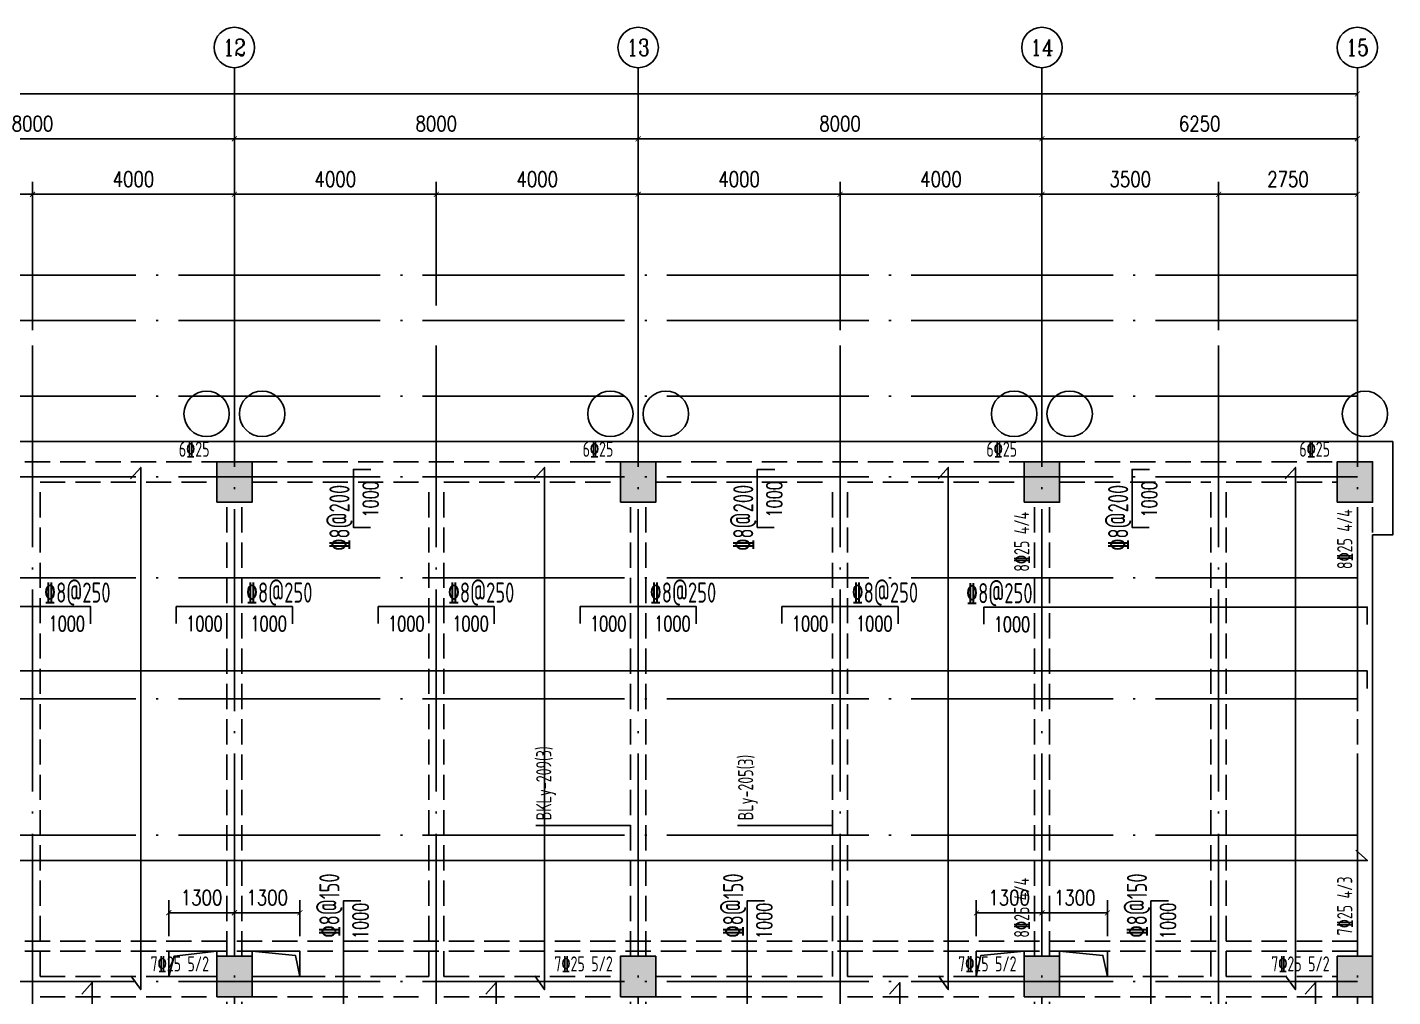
# Model space of a CAD drawing. Header units: millimetres. Extents: x 2998490 to 15040601, y 444546 to 7822218.
# Drawn here: x 14425503 to 14452556, y 7675226 to 7694438 of the extents above; entities that cross this region are included whole.
import ezdxf
from ezdxf.enums import TextEntityAlignment as Align

# ---------------------------------------------------------------- set-up
doc = ezdxf.new("R2010")
doc.units = ezdxf.units.MM
doc.header["$LTSCALE"] = 2000
doc.linetypes.add('DASH', pattern=[0.35, 0.25, -0.1])
doc.linetypes.add('DOTE', pattern=[2.42, 2, -0.2, 0.02, -0.2])
for name, color, linetype in [('3-AXIS', 3, 'Continuous'), ('3-AXIS_TEXT', 7, 'Continuous'), ('3-ban', 84, 'Continuous'), ('3-ban-rein', 1, 'Continuous'), ('3-ban-TEXT', 7, 'Continuous'), ('3-COLUMN-UP', 2, 'Continuous'), ('3-dote', 43, 'DOTE'), ('3-HATCH', 8, 'Continuous'), ('3-liang-rein-X', 54, 'Continuous'), ('3-liang-rein-Y', 130, 'Continuous'), ('3-liang-R截面-Y', 70, 'Continuous'), ('3-liang-s-1', 44, 'Continuous'), ('3-liang-xu', 120, 'DASH'), ('3-装饰线脚', 7, 'Continuous'), ('AXIS', 3, 'Continuous'), ('AXIS_TEXT', 7, 'Continuous')]:
    doc.layers.add(name, color=color, linetype=linetype)
doc.layers.add('3-零部件', color=73, linetype='Continuous', lineweight=5)
doc.styles.add('_TCH_AXIS', font='COMPLEX', dxfattribs={"bigfont": 'GBCBIG'})
doc.styles.add('COMPLEX', font='COMPLEX')
doc.styles.add('DIM_FONT', font='SIMPLEX', dxfattribs={"width": 0.8, "bigfont": 'HZTXT'})
doc.styles.add('TJ1', font='tj-romans1.shx', dxfattribs={"width": 0.8, "bigfont": 'tj-hztxt1.shx'})
doc.styles.add('TSSD_Rein', font='Tssdeng.shx', dxfattribs={"width": 0.7, "bigfont": 'hztxt.shx'})
doc.dimstyles.new('DIMN100', dxfattribs={"dimtxt": 300, "dimasz": 100, "dimexe": 250, "dimexo": 300, "dimgap": 150, "dimtad": 1, "dimdec": 0, "dimzin": 0, "dimdsep": 46, "dimtxsty": 'DIM_FONT', "dimblk": 'ARCHTICK', "dimcen": 0.09, "dimclrt": 7, "dimazin": 2, "dimtfac": 1, "dimtdec": 0, "dimtix": 1, "dimtmove": 2, "dimatfit": 3, "dimldrblk": 'ARCHTICK', "dimfxl": 0, "dimtolj": 1, "dimtzin": 0, "dimarcsym": 0})

# ---------------------------------------------------------------- blocks, each defined once
blk = doc.blocks.new('_ArchTick')
at = {"color": 0, "linetype": 'ByBlock', "const_width": 0.15}
blk.add_lwpolyline([(-0.5, -0.5), (0.5, 0.5)], dxfattribs=at)
blk = doc.blocks.new('*D59')
at = {"layer": 'AXIS', "color": 0, "lineweight": -2}
for p, q in [((14421606, 7691185), (14421606, 7692478)), ((14429606, 7691185), (14429606, 7692478)), ((14421606, 7692228), (14429606, 7692228))]:
    blk.add_line(p, q, dxfattribs=at)
at = {"layer": 'Defpoints', "color": 0}
for p in [(14429606, 7692228), (14421606, 7690885), (14429606, 7690885)]:
    blk.add_point(p, dxfattribs=at)
at = {"layer": 'AXIS', "color": 0, "lineweight": -2, "xscale": 100, "yscale": 100, "zscale": 100, "rotation": 180}
blk.add_blockref('_ArchTick', (14421606, 7692228), dxfattribs=at)
at = {"layer": 'AXIS', "color": 0, "lineweight": -2, "xscale": 100, "yscale": 100, "zscale": 100}
blk.add_blockref('_ArchTick', (14429606, 7692228), dxfattribs=at)
at = {"layer": 'AXIS', "color": 7, "insert": (14425606, 7692528), "char_height": 300, "attachment_point": 5, "style": 'DIM_FONT'}
blk.add_mtext('\\A1;8000', dxfattribs=at)
blk = doc.blocks.new('*D60')
at = {"layer": 'AXIS', "color": 0, "lineweight": -2}
for p, q in [((14429606, 7691185), (14429606, 7692478)), ((14437606, 7691185), (14437606, 7692478)), ((14429606, 7692228), (14437606, 7692228))]:
    blk.add_line(p, q, dxfattribs=at)
at = {"layer": 'Defpoints', "color": 0}
for p in [(14437606, 7692228), (14429606, 7690885), (14437606, 7690885)]:
    blk.add_point(p, dxfattribs=at)
at = {"layer": 'AXIS', "color": 0, "lineweight": -2, "xscale": 100, "yscale": 100, "zscale": 100, "rotation": 180}
blk.add_blockref('_ArchTick', (14429606, 7692228), dxfattribs=at)
at = {"layer": 'AXIS', "color": 0, "lineweight": -2, "xscale": 100, "yscale": 100, "zscale": 100}
blk.add_blockref('_ArchTick', (14437606, 7692228), dxfattribs=at)
at = {"layer": 'AXIS', "color": 7, "insert": (14433606, 7692528), "char_height": 300, "attachment_point": 5, "style": 'DIM_FONT'}
blk.add_mtext('\\A1;8000', dxfattribs=at)
blk = doc.blocks.new('*D61')
at = {"layer": 'AXIS', "color": 0, "lineweight": -2}
for p, q in [((14437606, 7691185), (14437606, 7692478)), ((14445606, 7691185), (14445606, 7692478)), ((14437606, 7692228), (14445606, 7692228))]:
    blk.add_line(p, q, dxfattribs=at)
at = {"layer": 'Defpoints', "color": 0}
for p in [(14445606, 7692228), (14437606, 7690885), (14445606, 7690885)]:
    blk.add_point(p, dxfattribs=at)
at = {"layer": 'AXIS', "color": 0, "lineweight": -2, "xscale": 100, "yscale": 100, "zscale": 100, "rotation": 180}
blk.add_blockref('_ArchTick', (14437606, 7692228), dxfattribs=at)
at = {"layer": 'AXIS', "color": 0, "lineweight": -2, "xscale": 100, "yscale": 100, "zscale": 100}
blk.add_blockref('_ArchTick', (14445606, 7692228), dxfattribs=at)
at = {"layer": 'AXIS', "color": 7, "insert": (14441606, 7692528), "char_height": 300, "attachment_point": 5, "style": 'DIM_FONT'}
blk.add_mtext('\\A1;8000', dxfattribs=at)
blk = doc.blocks.new('*D62')
at = {"layer": 'AXIS', "color": 0, "lineweight": -2}
for p, q in [((14445606, 7691185), (14445606, 7692478)), ((14451856, 7691185), (14451856, 7692478)), ((14445606, 7692228), (14451856, 7692228))]:
    blk.add_line(p, q, dxfattribs=at)
at = {"layer": 'Defpoints', "color": 0}
for p in [(14451856, 7692228), (14445606, 7690885), (14451856, 7690885)]:
    blk.add_point(p, dxfattribs=at)
at = {"layer": 'AXIS', "color": 0, "lineweight": -2, "xscale": 100, "yscale": 100, "zscale": 100, "rotation": 180}
blk.add_blockref('_ArchTick', (14445606, 7692228), dxfattribs=at)
at = {"layer": 'AXIS', "color": 0, "lineweight": -2, "xscale": 100, "yscale": 100, "zscale": 100}
blk.add_blockref('_ArchTick', (14451856, 7692228), dxfattribs=at)
at = {"layer": 'AXIS', "color": 7, "insert": (14448731, 7692528), "char_height": 300, "attachment_point": 5, "style": 'DIM_FONT'}
blk.add_mtext('\\A1;6250', dxfattribs=at)
blk = doc.blocks.new('*D63')
at = {"layer": 'AXIS', "color": 0, "lineweight": -2}
for p, q in [((14375606, 7691185), (14375606, 7693368)), ((14451856, 7691185), (14451856, 7693368)), ((14375606, 7693118), (14451856, 7693118))]:
    blk.add_line(p, q, dxfattribs=at)
at = {"layer": 'Defpoints', "color": 0}
for p in [(14451856, 7693118), (14375606, 7690885), (14451856, 7690885)]:
    blk.add_point(p, dxfattribs=at)
at = {"layer": 'AXIS', "color": 0, "lineweight": -2, "xscale": 100, "yscale": 100, "zscale": 100, "rotation": 180}
blk.add_blockref('_ArchTick', (14375606, 7693118), dxfattribs=at)
at = {"layer": 'AXIS', "color": 0, "lineweight": -2, "xscale": 100, "yscale": 100, "zscale": 100}
blk.add_blockref('_ArchTick', (14451856, 7693118), dxfattribs=at)
at = {"layer": 'AXIS', "color": 7, "insert": (14417563, 7693418), "char_height": 300, "attachment_point": 5, "style": 'DIM_FONT'}
blk.add_mtext('\\A1;76250', dxfattribs=at)
blk = doc.blocks.new('_AXISO')
blk.add_circle((0, 0), 0.5)
at = {"layer": '3-AXIS_TEXT', "style": 'COMPLEX', "width": 1.041667}
blk.add_attdef('A', text='', height=0.56, dxfattribs=at).set_placement((-0.25, -0.28), (0.25, -0.28), align=Align.FIT)
blk = doc.blocks.new('*D1244')
at = {"layer": '3-零部件', "color": 0, "lineweight": -2}
for p, q in [((14421606, 7688926), (14421606, 7691378)), ((14425606, 7688434), (14425606, 7691378)), ((14421606, 7691128), (14425606, 7691128))]:
    blk.add_line(p, q, dxfattribs=at)
at = {"layer": 'Defpoints', "color": 0}
for p in [(14425606, 7691128), (14421606, 7688626), (14425606, 7688134)]:
    blk.add_point(p, dxfattribs=at)
at = {"layer": '3-零部件', "color": 0, "lineweight": -2, "xscale": 100, "yscale": 100, "zscale": 100, "rotation": 180}
blk.add_blockref('_ArchTick', (14421606, 7691128), dxfattribs=at)
at = {"layer": '3-零部件', "color": 0, "lineweight": -2, "xscale": 100, "yscale": 100, "zscale": 100}
blk.add_blockref('_ArchTick', (14425606, 7691128), dxfattribs=at)
at = {"layer": '3-零部件', "color": 7, "insert": (14423606, 7691428), "char_height": 300, "attachment_point": 5, "style": 'DIM_FONT'}
blk.add_mtext('\\A1;4000', dxfattribs=at)
blk = doc.blocks.new('*D1245')
at = {"layer": '3-零部件', "color": 0, "lineweight": -2}
for p, q in [((14425606, 7688434), (14425606, 7691378)), ((14429606, 7688926), (14429606, 7691378)), ((14425606, 7691128), (14429606, 7691128))]:
    blk.add_line(p, q, dxfattribs=at)
at = {"layer": 'Defpoints', "color": 0}
for p in [(14429606, 7691128), (14429606, 7688626), (14425606, 7688134)]:
    blk.add_point(p, dxfattribs=at)
at = {"layer": '3-零部件', "color": 0, "lineweight": -2, "xscale": 100, "yscale": 100, "zscale": 100, "rotation": 180}
blk.add_blockref('_ArchTick', (14425606, 7691128), dxfattribs=at)
at = {"layer": '3-零部件', "color": 0, "lineweight": -2, "xscale": 100, "yscale": 100, "zscale": 100}
blk.add_blockref('_ArchTick', (14429606, 7691128), dxfattribs=at)
at = {"layer": '3-零部件', "color": 7, "insert": (14427606, 7691428), "char_height": 300, "attachment_point": 5, "style": 'DIM_FONT'}
blk.add_mtext('\\A1;4000', dxfattribs=at)
blk = doc.blocks.new('*D1246')
at = {"layer": '3-零部件', "color": 0, "lineweight": -2}
for p, q in [((14429606, 7688926), (14429606, 7691378)), ((14433606, 7688926), (14433606, 7691378)), ((14429606, 7691128), (14433606, 7691128))]:
    blk.add_line(p, q, dxfattribs=at)
at = {"layer": 'Defpoints', "color": 0}
for p in [(14433606, 7691128), (14429606, 7688626), (14433606, 7688626)]:
    blk.add_point(p, dxfattribs=at)
at = {"layer": '3-零部件', "color": 0, "lineweight": -2, "xscale": 100, "yscale": 100, "zscale": 100, "rotation": 180}
blk.add_blockref('_ArchTick', (14429606, 7691128), dxfattribs=at)
at = {"layer": '3-零部件', "color": 0, "lineweight": -2, "xscale": 100, "yscale": 100, "zscale": 100}
blk.add_blockref('_ArchTick', (14433606, 7691128), dxfattribs=at)
at = {"layer": '3-零部件', "color": 7, "insert": (14431606, 7691428), "char_height": 300, "attachment_point": 5, "style": 'DIM_FONT'}
blk.add_mtext('\\A1;4000', dxfattribs=at)
blk = doc.blocks.new('*D1247')
at = {"layer": '3-零部件', "color": 0, "lineweight": -2}
for p, q in [((14433606, 7688926), (14433606, 7691378)), ((14437606, 7688926), (14437606, 7691378)), ((14433606, 7691128), (14437606, 7691128))]:
    blk.add_line(p, q, dxfattribs=at)
at = {"layer": 'Defpoints', "color": 0}
for p in [(14437606, 7691128), (14433606, 7688626), (14437606, 7688626)]:
    blk.add_point(p, dxfattribs=at)
at = {"layer": '3-零部件', "color": 0, "lineweight": -2, "xscale": 100, "yscale": 100, "zscale": 100, "rotation": 180}
blk.add_blockref('_ArchTick', (14433606, 7691128), dxfattribs=at)
at = {"layer": '3-零部件', "color": 0, "lineweight": -2, "xscale": 100, "yscale": 100, "zscale": 100}
blk.add_blockref('_ArchTick', (14437606, 7691128), dxfattribs=at)
at = {"layer": '3-零部件', "color": 7, "insert": (14435606, 7691428), "char_height": 300, "attachment_point": 5, "style": 'DIM_FONT'}
blk.add_mtext('\\A1;4000', dxfattribs=at)
blk = doc.blocks.new('*D1248')
at = {"layer": '3-零部件', "color": 0, "lineweight": -2}
for p, q in [((14437606, 7688926), (14437606, 7691378)), ((14441606, 7688434), (14441606, 7691378)), ((14437606, 7691128), (14441606, 7691128))]:
    blk.add_line(p, q, dxfattribs=at)
at = {"layer": 'Defpoints', "color": 0}
for p in [(14441606, 7691128), (14437606, 7688626), (14441606, 7688134)]:
    blk.add_point(p, dxfattribs=at)
at = {"layer": '3-零部件', "color": 0, "lineweight": -2, "xscale": 100, "yscale": 100, "zscale": 100, "rotation": 180}
blk.add_blockref('_ArchTick', (14437606, 7691128), dxfattribs=at)
at = {"layer": '3-零部件', "color": 0, "lineweight": -2, "xscale": 100, "yscale": 100, "zscale": 100}
blk.add_blockref('_ArchTick', (14441606, 7691128), dxfattribs=at)
at = {"layer": '3-零部件', "color": 7, "insert": (14439606, 7691428), "char_height": 300, "attachment_point": 5, "style": 'DIM_FONT'}
blk.add_mtext('\\A1;4000', dxfattribs=at)
blk = doc.blocks.new('*D1249')
at = {"layer": '3-零部件', "color": 0, "lineweight": -2}
for p, q in [((14441606, 7688434), (14441606, 7691378)), ((14445606, 7688926), (14445606, 7691378)), ((14441606, 7691128), (14445606, 7691128))]:
    blk.add_line(p, q, dxfattribs=at)
at = {"layer": 'Defpoints', "color": 0}
for p in [(14445606, 7691128), (14445606, 7688626), (14441606, 7688134)]:
    blk.add_point(p, dxfattribs=at)
at = {"layer": '3-零部件', "color": 0, "lineweight": -2, "xscale": 100, "yscale": 100, "zscale": 100, "rotation": 180}
blk.add_blockref('_ArchTick', (14441606, 7691128), dxfattribs=at)
at = {"layer": '3-零部件', "color": 0, "lineweight": -2, "xscale": 100, "yscale": 100, "zscale": 100}
blk.add_blockref('_ArchTick', (14445606, 7691128), dxfattribs=at)
at = {"layer": '3-零部件', "color": 7, "insert": (14443606, 7691428), "char_height": 300, "attachment_point": 5, "style": 'DIM_FONT'}
blk.add_mtext('\\A1;4000', dxfattribs=at)
blk = doc.blocks.new('*D1250')
at = {"layer": '3-零部件', "color": 0, "lineweight": -2}
for p, q in [((14445606, 7688926), (14445606, 7691378)), ((14449106, 7688434), (14449106, 7691378)), ((14445606, 7691128), (14449106, 7691128))]:
    blk.add_line(p, q, dxfattribs=at)
at = {"layer": 'Defpoints', "color": 0}
for p in [(14449106, 7691128), (14445606, 7688626), (14449106, 7688134)]:
    blk.add_point(p, dxfattribs=at)
at = {"layer": '3-零部件', "color": 0, "lineweight": -2, "xscale": 100, "yscale": 100, "zscale": 100, "rotation": 180}
blk.add_blockref('_ArchTick', (14445606, 7691128), dxfattribs=at)
at = {"layer": '3-零部件', "color": 0, "lineweight": -2, "xscale": 100, "yscale": 100, "zscale": 100}
blk.add_blockref('_ArchTick', (14449106, 7691128), dxfattribs=at)
at = {"layer": '3-零部件', "color": 7, "insert": (14447356, 7691428), "char_height": 300, "attachment_point": 5, "style": 'DIM_FONT'}
blk.add_mtext('\\A1;3500', dxfattribs=at)
blk = doc.blocks.new('*D1251')
at = {"layer": '3-零部件', "color": 0, "lineweight": -2}
for p, q in [((14449106, 7688434), (14449106, 7691378)), ((14451856, 7688926), (14451856, 7691378)), ((14449106, 7691128), (14451856, 7691128))]:
    blk.add_line(p, q, dxfattribs=at)
at = {"layer": 'Defpoints', "color": 0}
for p in [(14451856, 7691128), (14451856, 7688626), (14449106, 7688134)]:
    blk.add_point(p, dxfattribs=at)
at = {"layer": '3-零部件', "color": 0, "lineweight": -2, "xscale": 100, "yscale": 100, "zscale": 100, "rotation": 180}
blk.add_blockref('_ArchTick', (14449106, 7691128), dxfattribs=at)
at = {"layer": '3-零部件', "color": 0, "lineweight": -2, "xscale": 100, "yscale": 100, "zscale": 100}
blk.add_blockref('_ArchTick', (14451856, 7691128), dxfattribs=at)
at = {"layer": '3-零部件', "color": 7, "insert": (14450481, 7691428), "char_height": 300, "attachment_point": 5, "style": 'DIM_FONT'}
blk.add_mtext('\\A1;2750', dxfattribs=at)
blk = doc.blocks.new('*D1696')
at = {"layer": '3-ban', "color": 0, "lineweight": -2}
for p, q in [((14428306, 7676426), (14428306, 7677140)), ((14429606, 7676426), (14429606, 7677140)), ((14428306, 7676890), (14429606, 7676890))]:
    blk.add_line(p, q, dxfattribs=at)
at = {"layer": 'Defpoints', "color": 0}
for p in [(14429606, 7676890), (14428306, 7676126), (14429606, 7676126)]:
    blk.add_point(p, dxfattribs=at)
at = {"layer": '3-ban', "color": 0, "lineweight": -2, "xscale": 100, "yscale": 100, "zscale": 100, "rotation": 180}
blk.add_blockref('_ArchTick', (14428306, 7676890), dxfattribs=at)
at = {"layer": '3-ban', "color": 0, "lineweight": -2, "xscale": 100, "yscale": 100, "zscale": 100}
blk.add_blockref('_ArchTick', (14429606, 7676890), dxfattribs=at)
at = {"layer": '3-ban', "color": 7, "insert": (14428956, 7677190), "char_height": 300, "attachment_point": 5, "style": 'DIM_FONT'}
blk.add_mtext('\\A1;1300', dxfattribs=at)
blk = doc.blocks.new('*D1697')
at = {"layer": '3-ban', "color": 0, "lineweight": -2}
for p, q in [((14429606, 7676426), (14429606, 7677140)), ((14430905, 7676426), (14430905, 7677140)), ((14429606, 7676890), (14430905, 7676890))]:
    blk.add_line(p, q, dxfattribs=at)
at = {"layer": 'Defpoints', "color": 0}
for p in [(14430905, 7676890), (14429606, 7676126), (14430905, 7676126)]:
    blk.add_point(p, dxfattribs=at)
at = {"layer": '3-ban', "color": 0, "lineweight": -2, "xscale": 100, "yscale": 100, "zscale": 100, "rotation": 180}
blk.add_blockref('_ArchTick', (14429606, 7676890), dxfattribs=at)
at = {"layer": '3-ban', "color": 0, "lineweight": -2, "xscale": 100, "yscale": 100, "zscale": 100}
blk.add_blockref('_ArchTick', (14430905, 7676890), dxfattribs=at)
at = {"layer": '3-ban', "color": 7, "insert": (14430256, 7677190), "char_height": 300, "attachment_point": 5, "style": 'DIM_FONT'}
blk.add_mtext('\\A1;1300', dxfattribs=at)
blk = doc.blocks.new('*D1699')
at = {"layer": '3-ban', "color": 0, "lineweight": -2}
for p, q in [((14444306, 7676426), (14444306, 7677137)), ((14445606, 7676466), (14445606, 7677137)), ((14444306, 7676887), (14445606, 7676887))]:
    blk.add_line(p, q, dxfattribs=at)
at = {"layer": 'Defpoints', "color": 0}
for p in [(14445606, 7676887), (14444306, 7676126), (14445606, 7676166)]:
    blk.add_point(p, dxfattribs=at)
at = {"layer": '3-ban', "color": 0, "lineweight": -2, "xscale": 100, "yscale": 100, "zscale": 100, "rotation": 180}
blk.add_blockref('_ArchTick', (14444306, 7676887), dxfattribs=at)
at = {"layer": '3-ban', "color": 0, "lineweight": -2, "xscale": 100, "yscale": 100, "zscale": 100}
blk.add_blockref('_ArchTick', (14445606, 7676887), dxfattribs=at)
at = {"layer": '3-ban', "color": 7, "insert": (14444956, 7677187), "char_height": 300, "attachment_point": 5, "style": 'DIM_FONT'}
blk.add_mtext('\\A1;1300', dxfattribs=at)
blk = doc.blocks.new('*D1700')
at = {"layer": '3-ban', "color": 0, "lineweight": -2}
for p, q in [((14445606, 7676466), (14445606, 7677137)), ((14446905, 7676426), (14446905, 7677137)), ((14445606, 7676887), (14446905, 7676887))]:
    blk.add_line(p, q, dxfattribs=at)
at = {"layer": 'Defpoints', "color": 0}
for p in [(14446905, 7676887), (14445606, 7676166), (14446905, 7676126)]:
    blk.add_point(p, dxfattribs=at)
at = {"layer": '3-ban', "color": 0, "lineweight": -2, "xscale": 100, "yscale": 100, "zscale": 100, "rotation": 180}
blk.add_blockref('_ArchTick', (14445606, 7676887), dxfattribs=at)
at = {"layer": '3-ban', "color": 0, "lineweight": -2, "xscale": 100, "yscale": 100, "zscale": 100}
blk.add_blockref('_ArchTick', (14446905, 7676887), dxfattribs=at)
at = {"layer": '3-ban', "color": 7, "insert": (14446256, 7677187), "char_height": 300, "attachment_point": 5, "style": 'DIM_FONT'}
blk.add_mtext('\\A1;1300', dxfattribs=at)

msp = doc.modelspace()

# ---------------------------------------------------------------- hatches: boundary and pattern name
at = {"layer": '3-HATCH'}
for points in [[(14429255.5, 7685026), (14429955.5, 7685026), (14429955.5, 7685826), (14429255.5, 7685826)], [(14437255.5, 7685026), (14437955.5, 7685026), (14437955.5, 7685826), (14437255.5, 7685826)], [(14445255.5, 7685026), (14445955.5, 7685026), (14445955.5, 7685826), (14445255.5, 7685826)], [(14451455.5, 7685026), (14452155.5, 7685026), (14452155.5, 7685826), (14451455.5, 7685826)], [(14429255.5, 7675226), (14429955.5, 7675226), (14429955.5, 7676026), (14429255.5, 7676026)], [(14437255.5, 7675226), (14437955.5, 7675226), (14437955.5, 7676026), (14437255.5, 7676026)], [(14445255.5, 7675226), (14445955.5, 7675226), (14445955.5, 7676026), (14445255.5, 7676026)], [(14451455.5, 7675226), (14452155.5, 7675226), (14452155.5, 7676026), (14451455.5, 7676026)]]:
    msp.add_hatch(color=256, dxfattribs=at).paths.add_polyline_path(points)

# ---------------------------------------------------------------- linework, layer by layer
at = {"layer": '3-AXIS', "color": 15, "linetype": 'DOTE'}
for p, q in [((14429605.6, 7661526), (14429605.6, 7690806.1)), ((14437605.6, 7661526), (14437605.6, 7690806.1)), ((14445605.6, 7661526), (14445605.6, 7690806.1)), ((14451855.6, 7661526), (14451855.6, 7690806.1)), ((14451855.6, 7689526), (14370566.4, 7689526)), ((14451855.6, 7688626), (14370566.4, 7688626)), ((14451855.6, 7687126), (14370566.4, 7687126)), ((14451855.6, 7685526), (14370566.4, 7685526)), ((14451855.6, 7683526), (14370566.4, 7683526)), ((14451855.6, 7681126), (14370566.4, 7681126)), ((14451855.6, 7678426), (14370566.4, 7678426)), ((14451855.6, 7675526), (14370566.4, 7675526))]:
    msp.add_line(p, q, dxfattribs=at)
at = {"layer": '3-ban-rein'}
for points in [[(14427556.4, 7675642.1), (14427749.8, 7675368.5), (14427749.8, 7685716.3), (14427546.7, 7685487)], [(14432302.9, 7684526), (14431965, 7684526), (14431965, 7685676), (14432311, 7685676)], [(14435556.4, 7675642.1), (14435749.8, 7675368.5), (14435749.8, 7685716.3), (14435546.7, 7685487)], [(14440302.9, 7684526), (14439965, 7684526), (14439965, 7685676), (14440311, 7685676)], [(14443556.4, 7675642.1), (14443749.8, 7675368.5), (14443749.8, 7685716.3), (14443546.7, 7685487)], [(14447731.2, 7684526), (14447393.3, 7684526), (14447393.3, 7685676), (14447739.3, 7685676)], [(14450434.7, 7675642.1), (14450628.1, 7675368.5), (14450628.1, 7685716.3), (14450425, 7685487)], [(14424455.5, 7682620.3), (14424455.5, 7682958.3), (14426755.5, 7682958.3), (14426755.5, 7682612.2)], [(14428455.5, 7682620.3), (14428455.5, 7682958.3), (14430755.5, 7682958.3), (14430755.5, 7682612.2)], [(14432455.5, 7682620.3), (14432455.5, 7682958.3), (14434755.5, 7682958.3), (14434755.5, 7682612.2)], [(14436455.5, 7682620.3), (14436455.5, 7682958.3), (14438755.5, 7682958.3), (14438755.5, 7682612.2)], [(14440455.5, 7682620.3), (14440455.5, 7682958.3), (14442755.5, 7682958.3), (14442755.5, 7682612.2)], [(14444455.5, 7682608.1), (14444455.5, 7682946), (14452052.8, 7682946), (14452052.8, 7682600)], [(14389461.7, 7681344.8), (14389461.7, 7681682.8), (14452052.8, 7681682.8), (14452052.8, 7681336.8)], [(14389667.5, 7678117.8), (14389393.8, 7677924.4), (14452054.9, 7677924.4), (14451825.6, 7678127.5)], [(14432103, 7674326), (14431765.1, 7674326), (14431765.1, 7677123.6), (14432111.1, 7677123.6)], [(14440103, 7674326), (14439765.1, 7674326), (14439765.1, 7677123.6), (14440111.1, 7677123.6)], [(14448103, 7674326), (14447765.1, 7674326), (14447765.1, 7677123.6), (14448111.1, 7677123.6)], [(14426595.8, 7671821.8), (14426789.3, 7671548.1), (14426789.3, 7675505.4), (14426586.2, 7675276.1)], [(14434595.8, 7671821.8), (14434789.3, 7671548.1), (14434789.3, 7675505.4), (14434586.2, 7675276.1)], [(14442595.8, 7671821.8), (14442789.3, 7671548.1), (14442789.3, 7675505.4), (14442586.2, 7675276.1)], [(14450833.2, 7671821.8), (14451026.6, 7671548.1), (14451026.6, 7675505.4), (14450823.6, 7675276.1)]]:
    msp.add_lwpolyline(points, dxfattribs=at)
at = {"layer": '3-COLUMN-UP'}
for points in [[(14429255.5, 7685026), (14429955.5, 7685026), (14429955.5, 7685826), (14429255.5, 7685826)], [(14429255.5, 7685026), (14429955.5, 7685026), (14429955.5, 7685826), (14429255.5, 7685826)], [(14437255.5, 7685026), (14437955.5, 7685026), (14437955.5, 7685826), (14437255.5, 7685826)], [(14437255.5, 7685026), (14437955.5, 7685026), (14437955.5, 7685826), (14437255.5, 7685826)], [(14445255.5, 7685026), (14445955.5, 7685026), (14445955.5, 7685826), (14445255.5, 7685826)], [(14445255.5, 7685026), (14445955.5, 7685026), (14445955.5, 7685826), (14445255.5, 7685826)], [(14451455.5, 7685026), (14452155.5, 7685026), (14452155.5, 7685826), (14451455.5, 7685826)], [(14451455.5, 7685026), (14452155.5, 7685026), (14452155.5, 7685826), (14451455.5, 7685826)], [(14429255.5, 7675226), (14429955.5, 7675226), (14429955.5, 7676026), (14429255.5, 7676026)], [(14429255.5, 7675226), (14429955.5, 7675226), (14429955.5, 7676026), (14429255.5, 7676026)], [(14437255.5, 7675226), (14437955.5, 7675226), (14437955.5, 7676026), (14437255.5, 7676026)], [(14437255.5, 7675226), (14437955.5, 7675226), (14437955.5, 7676026), (14437255.5, 7676026)], [(14445255.5, 7675226), (14445955.5, 7675226), (14445955.5, 7676026), (14445255.5, 7676026)], [(14445255.5, 7675226), (14445955.5, 7675226), (14445955.5, 7676026), (14445255.5, 7676026)], [(14451455.5, 7675226), (14452155.5, 7675226), (14452155.5, 7676026), (14451455.5, 7676026)], [(14451455.5, 7675226), (14452155.5, 7675226), (14452155.5, 7676026), (14451455.5, 7676026)]]:
    msp.add_lwpolyline(points, close=True, dxfattribs=at)
at = {"layer": '3-dote'}
for p, q in [((14425605.6, 7688134), (14425605.6, 7659952.3)), ((14433605.6, 7688134), (14433605.6, 7659952.3)), ((14441605.6, 7688134), (14441605.6, 7659952.3)), ((14449105.6, 7688134), (14449105.6, 7659952.3))]:
    msp.add_line(p, q, dxfattribs=at)
at = {"layer": '3-liang-R截面-Y'}
for p, q in [((14435575.6, 7678618.2), (14437455.6, 7678618.2)), ((14439575.6, 7678618.2), (14441455.6, 7678618.2))]:
    msp.add_line(p, q, dxfattribs=at)
at = {"layer": '3-liang-s-1'}
for points in [[(14378905.6, 7662826), (14378905.6, 7671226), (14377705.6, 7671226), (14377705.6, 7677799.5), (14374505.8, 7680999.3), (14374505.8, 7686052.7), (14378079.1, 7689626), (14383132.5, 7689626), (14386705.8, 7686052.7), (14386706.8, 7684226), (14388905.6, 7684226), (14388905.6, 7686226), (14452555.6, 7686226), (14452555.6, 7684376), (14452155.6, 7684376)], [(14452155.5, 7684376), (14452155.5, 7661626)], [(14428305.6, 7675626), (14428415.6, 7676031.1), (14429255.5, 7676126)], [(14430905.6, 7675626), (14430813.6, 7676043.1), (14429955.6, 7676126)], [(14444305.6, 7675626), (14444397.5, 7676043.1), (14445255.5, 7676126)], [(14446905.6, 7675626), (14446813.6, 7676043.1), (14445955.6, 7676126)]]:
    msp.add_lwpolyline(points, dxfattribs=at)
for points in [[(14428305.6, 7676126), (14429255.5, 7676126), (14429255.5, 7675626), (14428305.6, 7675626)], [(14429955.6, 7675626), (14430905.6, 7675626), (14430905.6, 7676126), (14429955.6, 7676126)], [(14445255.5, 7675626), (14444305.6, 7675626), (14444305.6, 7676126), (14445255.5, 7676126)], [(14445955.6, 7675626), (14446905.6, 7675626), (14446905.6, 7676126), (14445955.6, 7676126)]]:
    msp.add_lwpolyline(points, close=True, dxfattribs=at)
at = {"layer": '3-liang-xu'}
for p, q in [((14421955.5, 7685826), (14429255.5, 7685826)), ((14429955.5, 7685826), (14437255.5, 7685826)), ((14437955.5, 7685826), (14445255.5, 7685826)), ((14445955.5, 7685826), (14451455.5, 7685826)), ((14425755.5, 7675626), (14425755.5, 7685426)), ((14425755.5, 7685426), (14429255.5, 7685426)), ((14429955.5, 7685426), (14433455.5, 7685426)), ((14433455.5, 7675626), (14433455.5, 7685426)), ((14433755.5, 7675626), (14433755.5, 7685426)), ((14433755.5, 7685426), (14437255.5, 7685426)), ((14437955.5, 7685426), (14441455.5, 7685426)), ((14441455.5, 7675626), (14441455.5, 7685426)), ((14441755.5, 7675626), (14441755.5, 7685426)), ((14441755.5, 7685426), (14445255.5, 7685426)), ((14445955.5, 7685426), (14448955.5, 7685426)), ((14448955.5, 7675626), (14448955.5, 7685426)), ((14449255.5, 7675626), (14449255.5, 7685426)), ((14449255.5, 7685426), (14451455.5, 7685426)), ((14429455.5, 7676026), (14429455.5, 7685026)), ((14429755.5, 7676026), (14429755.5, 7685026)), ((14437455.5, 7676026), (14437455.5, 7685026)), ((14437755.5, 7676026), (14437755.5, 7685026)), ((14445455.5, 7676026), (14445455.5, 7685026)), ((14445755.5, 7676026), (14445755.5, 7685026)), ((14451855.5, 7676026), (14451855.5, 7685026)), ((14452155.5, 7676026), (14452155.5, 7685026)), ((14451855.6, 7676326), (14389705.6, 7676326)), ((14451855.6, 7676126), (14389705.6, 7676126)), ((14428305.5, 7675626), (14428305.5, 7676126)), ((14428305.5, 7676126), (14429455.5, 7676126)), ((14428305.6, 7675626), (14428305.6, 7676126)), ((14428305.6, 7676126), (14429455.6, 7676126)), ((14430905.5, 7676126), (14429755.5, 7676126)), ((14429755.6, 7676126), (14430905.6, 7676126)), ((14430905.5, 7675626), (14430905.5, 7676126)), ((14430905.6, 7676126), (14430905.6, 7675626)), ((14444305.5, 7675626), (14444305.5, 7676126)), ((14444305.5, 7676126), (14445455.5, 7676126)), ((14444305.6, 7675626), (14444305.6, 7676126)), ((14444305.6, 7676126), (14445455.6, 7676126)), ((14446905.5, 7676126), (14445755.5, 7676126)), ((14445755.6, 7676126), (14446905.6, 7676126)), ((14425755.5, 7675626), (14428305.5, 7675626)), ((14428305.5, 7675626), (14429255.5, 7675626)), ((14428305.6, 7675626), (14429255.5, 7675626)), ((14430905.5, 7675626), (14429955.5, 7675626)), ((14430905.6, 7675626), (14429955.6, 7675626)), ((14430905.5, 7675626), (14433455.5, 7675626)), ((14433755.5, 7675626), (14437255.5, 7675626)), ((14437955.5, 7675626), (14441455.5, 7675626)), ((14441755.5, 7675626), (14444305.5, 7675626)), ((14444305.5, 7675626), (14445255.5, 7675626)), ((14444305.6, 7675626), (14445255.5, 7675626)), ((14446905.5, 7675626), (14445955.5, 7675626)), ((14446905.6, 7675626), (14445955.6, 7675626)), ((14446905.5, 7675626), (14448955.5, 7675626)), ((14449255.5, 7675626), (14451455.5, 7675626)), ((14425755.5, 7675226), (14429255.5, 7675226)), ((14429455.5, 7671826), (14429455.5, 7675226)), ((14429755.5, 7671826), (14429755.5, 7675226)), ((14429955.5, 7675226), (14433455.5, 7675226)), ((14433755.5, 7675226), (14437255.5, 7675226)), ((14437455.5, 7671826), (14437455.5, 7675226)), ((14437755.5, 7671826), (14437755.5, 7675226)), ((14437955.5, 7675226), (14441455.5, 7675226)), ((14441755.5, 7675226), (14445255.5, 7675226)), ((14445455.5, 7671826), (14445455.5, 7675226)), ((14445755.5, 7671826), (14445755.5, 7675226)), ((14445955.5, 7675226), (14448955.5, 7675226)), ((14448955.5, 7671826), (14448955.5, 7675226)), ((14449255.5, 7671826), (14449255.5, 7675226)), ((14449255.5, 7675226), (14451455.5, 7675226)), ((14451855.5, 7671826), (14451855.5, 7675226)), ((14452155.5, 7671826), (14452155.5, 7675226))]:
    msp.add_line(p, q, dxfattribs=at)
at = {"layer": '3-装饰线脚'}
for centre in [(14429055.6, 7686776), (14430155.6, 7686776), (14437055.6, 7686776), (14438155.6, 7686776), (14445055.6, 7686776), (14446155.6, 7686776), (14452005.6, 7686776)]:
    msp.add_circle(centre, 450, dxfattribs=at)
at = {"layer": 'AXIS'}
for p, q in [((14429605.6, 7690885.5), (14429605.6, 7693637.5)), ((14437605.6, 7690885.5), (14437605.6, 7693637.5)), ((14445605.6, 7690885.5), (14445605.6, 7693637.5)), ((14451855.6, 7690885.5), (14451855.6, 7693637.5))]:
    msp.add_line(p, q, dxfattribs=at)

# ---------------------------------------------------------------- block references
ref = msp.add_blockref('_AXISO', (14429605.6, 7694037.5), dxfattribs=dict(at, xscale=800, yscale=800, zscale=800))
ref.add_attrib('A', '12', dxfattribs={"layer": 'AXIS_TEXT', "height": 328.45, "style": '_TCH_AXIS'}).set_placement((14429378.8, 7693873.3), (14429832.3, 7693873.3), align=Align.FIT)
ref = msp.add_blockref('_AXISO', (14437605.6, 7694037.5), dxfattribs=dict(at, xscale=800, yscale=800, zscale=800))
ref.add_attrib('A', '13', dxfattribs={"layer": 'AXIS_TEXT', "height": 328.45, "style": '_TCH_AXIS'}).set_placement((14437378.8, 7693873.3), (14437832.3, 7693873.3), align=Align.FIT)
ref = msp.add_blockref('_AXISO', (14445605.6, 7694037.5), dxfattribs=dict(at, xscale=800, yscale=800, zscale=800))
ref.add_attrib('A', '14', dxfattribs={"layer": 'AXIS_TEXT', "height": 314.07, "style": '_TCH_AXIS'}).set_placement((14445373.7, 7693880.5), (14445837.4, 7693880.5), align=Align.FIT)
ref = msp.add_blockref('_AXISO', (14451855.6, 7694037.5), dxfattribs=dict(at, xscale=800, yscale=800, zscale=800))
ref.add_attrib('A', '15', dxfattribs={"layer": 'AXIS_TEXT', "height": 328.45, "style": '_TCH_AXIS'}).set_placement((14451628.8, 7693873.3), (14452082.3, 7693873.3), align=Align.FIT)

# ---------------------------------------------------------------- texts
at = {"layer": '3-ban', "style": 'TSSD_Rein', "width": 0.7}
for s, rotation, p in [('%%1328@200', 89.99419, (14431887.9, 7684064.8, -5065)), ('%%1328@200', 89.99419, (14439887.9, 7684064.8, -5065)), ('%%1328@200', 89.99419, (14447316.2, 7684064.8, -5065)), ('%%1328@250', 359.99419, (14425834.1, 7683035.3, -5065)), ('%%1328@250', 359.99419, (14429834.1, 7683035.3, -5065)), ('%%1328@250', 359.99419, (14433834.1, 7683035.3, -5065)), ('%%1328@250', 359.99419, (14437834.1, 7683035.3, -5065)), ('%%1328@250', 359.99419, (14441834.1, 7683035.3, -5065)), ('%%1328@250', 359.99419, (14444101.7, 7683023.1, -5065)), ('%%1328@150', 89.99419, (14431688, 7676399.6, -5065)), ('%%1328@150', 89.99419, (14439688, 7676399.6, -5065)), ('%%1328@150', 89.99419, (14447688, 7676399.6, -5065))]:
    msp.add_text(s, height=400, rotation=rotation, dxfattribs=at).set_placement(p)
at = {"layer": '3-ban-TEXT', "style": 'TJ1', "width": 0.7}
for p in [(14432454.9, 7684722.9), (14440454.9, 7684722.9), (14447883.2, 7684722.9), (14432254.9, 7676368.7), (14440254.9, 7676368.7), (14448254.9, 7676368.7)]:
    msp.add_text('1000', height=300, rotation=90, dxfattribs=at).set_placement(p)
for p in [(14425925.4, 7682468.4), (14428652.4, 7682468.4), (14429925.4, 7682468.4), (14432652.4, 7682468.4), (14433925.4, 7682468.4), (14436652.4, 7682468.4), (14437925.4, 7682468.4), (14440652.4, 7682468.4), (14441925.4, 7682468.4), (14444652.4, 7682456.2)]:
    msp.add_text('1000', height=300, dxfattribs=at).set_placement(p)
at = {"layer": '3-liang-rein-X', "style": 'TSSD_Rein', "width": 0.7}
for s, p in [('6%%13225', (14428505.6, 7685926)), ('6%%13225', (14436505.6, 7685926)), ('6%%13225', (14444505.6, 7685926)), ('6%%13225', (14450705.6, 7685926)), ('7%%13225 5/2', (14427946, 7675726)), ('7%%13225 5/2', (14435946, 7675726)), ('7%%13225 5/2', (14443946, 7675726)), ('7%%13225 5/2', (14450149.1, 7675726))]:
    msp.add_text(s, height=300, dxfattribs=at).set_placement(p)
at = {"layer": '3-liang-rein-Y', "style": 'TSSD_Rein', "width": 0.7}
for s, p in [('8%%13225 4/4', (14451754.4, 7683700.2)), ('8%%13225 4/4', (14445354.4, 7683648.7)), ('8%%13225 4/4', (14445354.4, 7676395.7)), ('7%%13225 4/3', (14451754.4, 7676442.4))]:
    msp.add_text(s, height=300, rotation=90, dxfattribs=at).set_placement(p)
at = {"layer": '3-liang-R截面-Y', "style": 'TSSD_Rein', "width": 0.7}
for s, p in [('BKLy-209(3)', (14435885.3, 7678722.4)), ('BLy-205(3)', (14439885.3, 7678722.4))]:
    msp.add_text(s, height=300, rotation=90, dxfattribs=at).set_placement(p)

# ---------------------------------------------------------------- dimensions: what is measured, and where the dimension line sits
at = {"layer": '3-ban'}
for base, p1, p2, picture, middle in [((14429605.6, 7676889.7), (14428305.6, 7676126), (14429605.6, 7676126), '*D1696', (14428955.6, 7677189.7)), ((14430905.5, 7676889.7), (14429605.6, 7676126), (14430905.5, 7676126), '*D1697', (14430255.5, 7677189.7)), ((14445605.6, 7676886.9), (14444305.6, 7676126), (14445605.6, 7676166.1), '*D1699', (14444955.6, 7677186.9)), ((14446905.5, 7676886.9), (14445605.6, 7676166.1), (14446905.5, 7676126), '*D1700', (14446255.5, 7677186.9))]:
    dim = msp.add_linear_dim(base=base, p1=p1, p2=p2, dimstyle='DIMN100', dxfattribs=at)
    dim.commit()
    dim.dimension.update_dxf_attribs({"geometry": picture, "text_midpoint": middle})
at = {"layer": '3-零部件'}
for base, p1, p2, picture, middle in [((14425605.6, 7691127.8), (14421605.6, 7688626), (14425605.6, 7688134), '*D1244', (14423605.6, 7691427.8)), ((14429605.6, 7691127.8), (14425605.6, 7688134), (14429605.6, 7688626), '*D1245', (14427605.6, 7691427.8)), ((14433605.6, 7691127.8), (14429605.6, 7688626), (14433605.6, 7688626), '*D1246', (14431605.6, 7691427.8)), ((14437605.6, 7691127.8), (14433605.6, 7688626), (14437605.6, 7688626), '*D1247', (14435605.6, 7691427.8)), ((14441605.6, 7691127.8), (14437605.6, 7688626), (14441605.6, 7688134), '*D1248', (14439605.6, 7691427.8)), ((14445605.6, 7691127.8), (14441605.6, 7688134), (14445605.6, 7688626), '*D1249', (14443605.6, 7691427.8)), ((14449105.6, 7691127.8), (14445605.6, 7688626), (14449105.6, 7688134), '*D1250', (14447355.6, 7691427.8)), ((14451855.6, 7691127.8), (14449105.6, 7688134), (14451855.6, 7688626), '*D1251', (14450480.6, 7691427.8))]:
    dim = msp.add_linear_dim(base=base, p1=p1, p2=p2, dimstyle='DIMN100', dxfattribs=at)
    dim.commit()
    dim.dimension.update_dxf_attribs({"geometry": picture, "text_midpoint": middle})
at = {"layer": 'AXIS'}
dim = msp.add_linear_dim(base=(14451855.6, 7693118), p1=(14375605.6, 7690885.5), p2=(14451855.6, 7690885.5), angle=360, dimstyle='DIMN100', dxfattribs=at)
dim.commit()
dim.dimension.update_dxf_attribs({"geometry": '*D63', "text_midpoint": (14417562.7, 7693418), "dimtype": 161})
for p1, p2, picture, middle in [((14421605.6, 7690885.5), (14429605.6, 7690885.5), '*D59', (14425605.6, 7692528.5)), ((14429605.6, 7690885.5), (14437605.6, 7690885.5), '*D60', (14433605.6, 7692528.5)), ((14437605.6, 7690885.5), (14445605.6, 7690885.5), '*D61', (14441605.6, 7692528.5)), ((14445605.6, 7690885.5), (14451855.6, 7690885.5), '*D62', (14448730.6, 7692528.5))]:
    dim = msp.add_aligned_dim(p1=p1, p2=p2, distance=1343, dimstyle='DIMN100', dxfattribs=at)
    dim.commit()
    dim.dimension.update_dxf_attribs({"geometry": picture, "text_midpoint": middle})

doc.saveas('drawing.dxf')
